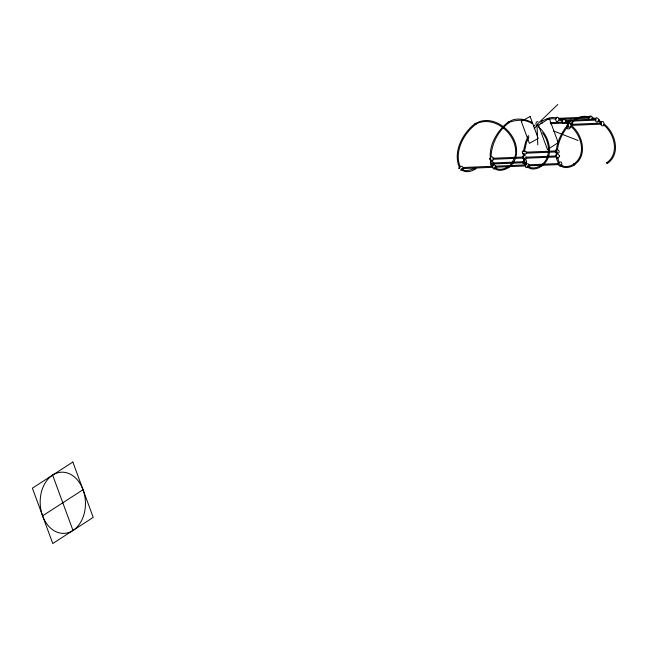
<?xml version="1.0" encoding="UTF-8"?>
<svg xmlns="http://www.w3.org/2000/svg" width="648" height="648" viewBox="0 0 648 648"><rect width="100%" height="100%" fill="white"/><g stroke="black" fill="none" stroke-linecap="round" stroke-linejoin="round"><path stroke-width="0.97" d="M462.267 169.97C465.005 168.448 461.595 164.592 459.707 166.868M570.467 126.773C570.734 128.806 567.745 129.875 566.7 128.093M535.856 123.719L536.463 122.099L537.962 121.508M555.255 151.535C555.992 145.922 562.472 153.017 557.053 153.398M566.36 127.129L566.887 125.607L567.98 124.967M568.839 122.359L569.365 120.828M491.079 156.338C491.654 143.168 498.596 130.434 509.012 122.569M523.236 153.187L523.641 160.429L525.52 164.9M523.414 151.405L525.544 142.074L528.444 135.554M524.062 154.977L524.248 153.236M524.426 151.494L526.492 142.414L528.922 136.939M556.219 151.826L556.632 159.06L558.503 163.539M556.405 150.036C557.167 142.106 560.747 134.695 565.194 128.183L567.729 125.242M557.053 153.608L557.231 151.867M557.41 150.125C558.43 141.207 562.521 132.638 568.458 125.939M508.615 167.459C509.296 167.492 508.761 166.236 508.259 166.601C508.089 166.844 508.226 167.168 508.421 167.346C515.444 163.369 517.679 153.795 516.116 146.124C512.77 129.13 491.403 113.619 475.3 123.711C475.462 124.319 476.312 124.335 475.883 123.614C475.446 122.869 474.968 123.841 475.551 124.197C493.614 114.38 516.44 133.367 515.63 152.499C517.614 154.402 507.279 171.477 507.902 166.771M574.493 164.689C573.577 162.648 575.724 165.386 574.355 164.349C573.869 163.539 573.318 164.592 574.047 164.876C588.141 156.103 582.755 134.476 571.366 125.526C567.761 116.737 565.469 132.208 571.358 125.558M522.572 157.124L523.673 155.642L525.261 155.552M559.394 119.669C554.639 126.465 554.461 112.064 559.427 119.159M565.988 121.727C563.266 113.214 559.265 127.3 565.826 122.189M592.385 118.301L591.908 119.313M600.34 123.379C605.127 116.616 605.208 131.042 600.299 123.889M460.396 167.087C453.705 152.159 463.587 133.464 475.956 124.165C476.15 123.841 475.802 123.436 475.486 123.347M558.212 163.628C563.217 157.27 562.829 171.396 558.139 164.292M475.268 167.97C474.806 168.553 476.142 169.298 475.924 168.35C472.076 168.553 464.924 173.494 461.732 168.367M526.468 163.418C527.739 154.24 517.76 165.572 526.281 163.661C534.948 163.895 522.871 172.319 525.909 163.92M532.567 122.764C525.828 118.924 514.269 116.956 508.324 122.513C515.322 120.123 524.872 118.479 532.081 123.663M576.177 118.471L574.225 119.402L574.687 120.188M526.135 158.801L524.507 159.513M534.244 128.725L537.305 125.177M526.322 157.756L525.868 157.837M537.783 144.82L536.998 124.538L557.79 104.474M540.829 165.386C551.602 158.306 549.885 141.993 542.465 132.783M541.542 166.107C555.077 156.605 549.593 135.95 538.375 126.895M573.812 164.025C586.829 155.066 581.604 135.14 570.702 126.295M606.803 162.656C619.715 153.835 614.563 133.634 603.685 124.926M607.516 163.369C621.043 153.876 615.568 133.221 604.349 124.165M475.405 123.339C462.704 132.929 452.531 151.851 459.489 167.54M508.324 122.002C495.663 131.641 485.449 150.595 492.529 166.269L463.239 167.508M570.297 123.809L574.144 120.69M533.628 125.971L535.313 124.886M42.582 515.849L83.033 489.71A30.626 22.631 87.6 0 0 43.878 485.344A30.626 22.631 87.6 0 0 61.52 533.288A30.626 22.631 87.6 0 0 83.033 489.71M490.585 157.067C493.574 155.374 494.878 161.02 491.516 160.874M525.852 156.954L526.37 157.14M475.664 168.885C471.582 171.623 464.608 173.494 460.987 169.047M508.218 166.609C504.233 169.29 497.761 170.926 494.716 166.998M508.656 167.516C504.573 170.262 497.599 172.125 493.97 167.686M541.202 165.24C537.216 167.921 530.753 169.557 527.707 165.637M541.898 165.613C538.618 169.039 530.51 170.797 526.962 166.317M574.193 163.871C570.208 166.56 563.736 168.197 560.69 164.268M574.63 164.786C570.54 167.524 563.566 169.395 559.945 164.948M541.525 120.601C539.97 123.46 549.553 114.939 556.486 118.268M577.927 117.709C581.491 116.17 585.695 115.943 589.469 116.907M574.768 120.188L579.069 118.309M574.363 119.248L574.768 120.099M462.04 170.092L460.38 170.092M541.396 165.167L541.696 166.107M570.337 120.212L571.107 120.147M571.196 124.197L572.727 123.12L572.5 120.925M546.944 119.305L552.728 118.673L555.393 119.111M558.73 118.301L590.539 116.98M560.739 119.24L589.567 118.041M565.145 120.366L596.16 119.086M566.166 121.346L596.176 120.107M540.351 123.071L542.327 122.982M550.249 122.658L563.104 122.124M566.077 122.002L570.029 121.84M550.265 123.679L570.054 122.861M570.297 124.392L601.514 123.104M571.325 125.38L601.538 124.124M526.095 152.167L556.527 150.903M526.119 153.187L556.543 151.932M492.877 158.258L524.03 156.97M526.022 157.197L556.535 155.933M492.901 159.278L524.046 157.991M526.046 158.217L556.551 156.954M492.982 162.964L523.997 161.684M493.007 163.984L524.021 162.705M495.55 166.172L525.836 164.916M528.865 164.794L559.151 163.539M463.263 168.537L492.545 167.322M495.574 167.192L525.86 165.945M528.89 165.815L559.175 164.56M508.453 121.97L508.874 122.828M524.07 154.759C531.903 152.272 518.36 147.38 523.471 154.597M523.892 159.392L522.539 157.642M490.909 160.761L490.325 160.453M536.998 124.538L538.861 125.267M553.789 131.05L578.048 140.462M592.215 117.353L595.828 118.884M591.924 118.333L595.431 119.815M559.232 118.722L562.845 120.253M558.941 119.694L562.44 121.184M556.454 153.228L555.36 152.037M598.541 120.034L601.441 122.099M598.055 120.925L601.271 123.217M565.55 121.403L568.458 123.46M565.064 122.294L568.288 124.578M541.283 165.605C539.954 164.803 541.445 167.241 541.428 165.823M588.732 119.224C586.594 116.421 592.061 114.315 592.41 117.79M559.297 162.899L557.434 157.156M525.326 161.862L526.37 164.357M492.334 163.231L493.379 165.726M52.626 475.097L72.997 530.461M524.621 160.202L524.451 158.517M491.638 161.563L491.468 159.886M493.987 163.256C490.163 171.364 488.236 156.055 493.987 163.256M496.271 166.666C492.448 174.774 490.52 159.465 496.271 166.666M559.629 155.917C555.806 164.025 553.878 148.716 559.629 155.917M599.035 119.702C595.212 127.81 593.285 112.501 599.035 119.702M458.849 168.059C459.302 169.954 459.975 166.739 458.849 168.059M489.507 158.76C489.961 160.655 490.633 157.448 489.507 158.76M606.666 162.818L607.387 163.49L606.666 162.818M549.245 118.341L538.52 125.267L547.463 149.575L558.187 142.649L549.245 118.341M72.851 462.024L32.4 488.171L52.772 543.526L93.215 517.388L72.851 462.024M530.137 116.486L521.3 121.387L529.384 143.354L538.221 138.461L530.137 116.486M475.94 123.719L475.349 123.817L475.94 123.736M541.914 120.982L541.323 121.087L541.914 121.006"/></g></svg>
